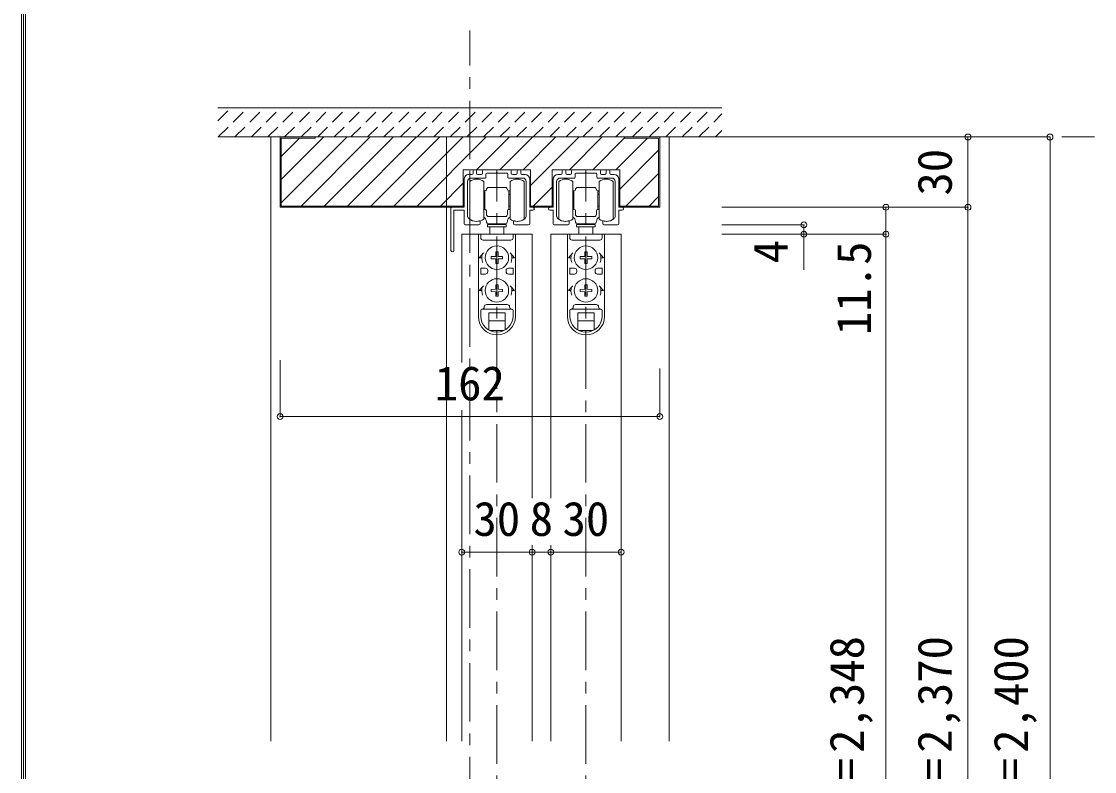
# Model space of a CAD drawing. Units: millimetres at full size, sheet at 1:5; some dimension numbers follow another scale. Extents: x -973 to 977, y -718 to 696.
# Drawn here: x -973.3 to -515.5, y -318.8 to 1.3 of the extents above; entities that cross this region are included whole.
import ezdxf
from ezdxf.enums import TextEntityAlignment as Align

# ---------------------------------------------------------------- set-up
doc = ezdxf.new("R2010")
doc.units = ezdxf.units.MM
doc.header["$LTSCALE"] = 5
doc.header["$PDMODE"] = 32
doc.header["$PDSIZE"] = 2.5
doc.linetypes.add('CHAIN1', pattern=[8, 5, -1, 1, -1])
doc.linetypes.add('DASHED1', pattern=[1.8, 1.2, -0.6])
for name, color, linetype, lineweight in [('0-1_通り芯', 4, 'CHAIN1', 9), ('0-4_枠', 3, 'Continuous', 9), ('0-6_扉', 7, 'Continuous', 9), ('0-7_金物', 7, 'Continuous', 9), ('0-B_寸法', 7, 'Continuous', 9), ('0-C_ハッチ', 4, 'DASHED1', 9), ('F-1_枠', 6, 'Continuous', 9)]:
    doc.layers.add(name, color=color, linetype=linetype, lineweight=lineweight)
doc.styles.add('ＭＳ ゴシック', font='')
doc.styles.get('ＭＳ ゴシック').set_extended_font_data('MS Gothic')

# ---------------------------------------------------------------- blocks, each defined once
blk = doc.blocks.new('レール金物(幕板付)')
at = {"layer": '0-7_金物', "lineweight": 18}
for p, q in [((-11.242, 8.347), (-11.242, 9.347)), ((-10.742, 9.847), (-10.242, 9.847)), ((-9.742, 9.347), (-9.742, 8.347)), ((-7.242, 8.347), (-7.242, 9.347)), ((-6.742, 9.847), (4.558, 9.847)), ((5.058, 9.347), (5.058, 8.347)), ((7.558, 8.347), (7.558, 9.347)), ((8.058, 9.847), (8.558, 9.847)), ((9.058, 9.347), (9.058, 8.347)), ((-13.592, 4.847), (-13.592, -9.939)), ((-13.092, 7.847), (-11.742, 7.847)), ((-6.042, 6.347), (-12.092, 6.347)), ((-9.242, 7.847), (-7.742, 7.847)), ((-5.742, 8.047), (-5.742, 6.647)), ((3.558, 6.647), (3.558, 8.047)), ((9.908, 6.347), (3.858, 6.347)), ((5.558, 7.847), (7.058, 7.847)), ((9.558, 7.847), (10.908, 7.847)), ((11.408, -9.939), (11.408, 4.847)), ((17.308, -24.553), (17.308, -7.553)), ((18.508, -6.353), (18.508, -24.553)), ((-8.742, -13.653), (-14.592, -13.653)), ((-8.242, -12.265), (-8.242, -13.153)), ((6.058, -13.153), (6.058, -12.265)), ((6.437, -11.975), (7.679, -12.153)), ((12.408, -13.653), (6.558, -13.653))]:
    blk.add_line(p, q, dxfattribs=at)
for points in [[(-16.492, -6.153), (-15.092, -6.153), (-15.092, 5.847)], [(3.258, 8.347), (-0.792, 8.347), (-1.092, 8.647), (-1.392, 8.347), (-5.442, 8.347)], [(12.908, 5.847), (12.908, -6.153), (18.308, -6.153)], [(-15.092, -13.153), (-15.092, -7.353), (-16.492, -7.353)], [(17.108, -7.353), (12.908, -7.353), (12.908, -13.153)]]:
    blk.add_lwpolyline(points, dxfattribs=at)
for centre, radius, start, end in [((-10.742, 9.347), 0.5, 90, 180), ((-10.242, 9.347), 0.5, 0, 90), ((-6.742, 9.347), 0.5, 90, 180), ((4.558, 9.347), 0.5, 360, 90), ((8.058, 9.347), 0.5, 90, 180), ((8.558, 9.347), 0.5, 360, 90), ((-13.092, 5.847), 2, 90, 180), ((-12.092, 4.847), 1.5, 90, 180), ((-11.742, 8.347), 0.5, 270, 0), ((-9.242, 8.347), 0.5, 180, 270), ((-7.742, 8.347), 0.5, 270, 0), ((-6.042, 6.647), 0.3, 270, 360), ((-5.442, 8.047), 0.3, 90, 180), ((3.258, 8.047), 0.3, 360, 90), ((3.858, 6.647), 0.3, 180, 270), ((5.558, 8.347), 0.5, 180, 270), ((7.058, 8.347), 0.5, 270, 360), ((9.558, 8.347), 0.5, 180, 270), ((9.908, 4.847), 1.5, 0, 90), ((10.908, 5.847), 2, 0, 90), ((-16.492, -6.753), 0.6, 90, 270), ((17.108, -7.553), 0.2, 360, 90), ((18.308, -6.353), 0.2, 0, 90), ((-14.592, -13.153), 0.5, 180, 270), ((-13.292, -9.939), 0.3, 180, 192.08406), ((-11.63, -9.583), 2, 192.08406, 228.89829), ((-9.863, -7.153), 5, 231.94944, 270), ((-9.95, -7.112), 5.042, 270.99736, 285.28454), ((-8.742, -13.153), 0.5, 270, 0), ((-8.542, -12.265), 0.3, 360, 105.31651), ((6.358, -12.265), 0.3, 74.68349, 180), ((6.558, -13.153), 0.5, 180, 270), ((7.679, -7.153), 5, 270, 308.05056), ((9.446, -9.583), 2, 311.10171, 347.91594), ((11.108, -9.939), 0.3, 347.91594, 0), ((12.408, -13.153), 0.5, 270, 360), ((17.908, -24.553), 0.6, 180, 0)]:
    blk.add_arc(centre, radius, start, end, dxfattribs=at)
blk = doc.blocks.new('戸車(上吊)②')
at = {"layer": '0-7_金物'}
for p, q in [((-11.593, 11.517), (-11.593, 27.517)), ((-5.593, 27.517), (-5.593, 19.517)), ((5.607, 27.517), (5.607, 19.517)), ((11.607, 11.517), (11.607, 27.517)), ((-5.593, 23.517), (-5.293, 23.517)), ((-5.093, 23.317), (-5.293, 23.517)), ((-5.093, 23.517), (-5.093, 19.517)), ((-4.993, 23.517), (-5.093, 23.517)), ((-3.493, 25.017), (0.007, 25.017)), ((3.507, 25.017), (0.007, 25.017)), ((5.007, 23.517), (5.107, 23.517)), ((5.107, 23.517), (5.107, 19.517)), ((5.107, 23.317), (5.307, 23.517)), ((5.607, 23.517), (5.307, 23.517)), ((-5.593, 22.017), (-5.093, 22.017)), ((-5.593, 19.517), (-5.593, 11.517)), ((-5.293, 22.017), (-5.093, 22.217)), ((-5.093, 15.517), (-5.093, 19.517)), ((5.307, 22.017), (5.107, 22.217)), ((5.607, 22.017), (5.107, 22.017)), ((5.107, 15.517), (5.107, 19.517)), ((5.607, 19.517), (5.607, 11.517)), ((-5.593, 17.017), (-5.093, 17.017)), ((-5.593, 15.517), (-5.293, 15.517)), ((-5.093, 16.817), (-5.293, 17.017)), ((-5.093, 15.717), (-5.293, 15.517)), ((-4.993, 15.517), (-5.093, 15.517)), ((-4.493, 13.517), (-4.493, 15.017)), ((4.507, 13.517), (4.507, 15.017)), ((5.007, 15.517), (5.107, 15.517)), ((5.107, 16.817), (5.307, 17.017)), ((5.607, 17.017), (5.107, 17.017)), ((5.107, 15.717), (5.307, 15.517)), ((5.607, 15.517), (5.307, 15.517)), ((-3.993, 9.217), (-3.993, 8.217)), ((4.007, 9.217), (-3.993, 9.217)), ((-3.493, 12.517), (0.007, 12.517)), ((0.007, 9.517), (-3.493, 9.517)), ((-2.993, 9.517), (-2.993, 9.217)), ((3.507, 12.517), (0.007, 12.517)), ((0.007, 9.517), (3.507, 9.517)), ((3.007, 9.517), (3.007, 9.217)), ((4.007, 9.217), (4.007, 8.217)), ((-7.892, 5.017), (-7.892, -29.883)), ((-7.849, 5.017), (7.951, 5.017)), ((-6.892, 5.017), (-6.892, 3.517)), ((-3.993, 8.217), (4.007, 8.217)), ((-2.993, 5.017), (-2.993, 8.217)), ((3.007, 8.217), (3.007, 5.017)), ((6.908, 5.017), (6.908, 3.517)), ((7.908, 5.017), (7.908, -29.883)), ((-5.892, 2.517), (5.908, 2.517)), ((-5.649, -2.983), (-7.492, -4.983)), ((-0.512, -4.463), (-2.442, -4.497)), ((-2.442, -4.497), (-2.442, -5.469)), ((-0.512, -4.463), (-0.478, -2.533)), ((0.494, -2.533), (-0.478, -2.533)), ((0.528, -4.463), (0.494, -2.533)), ((0.528, -4.463), (2.458, -4.497)), ((2.458, -5.469), (2.458, -4.497)), ((5.665, -2.983), (7.508, -4.983)), ((-6.392, -4.983), (-7.492, -4.983)), ((-0.512, -5.502), (-2.442, -5.469)), ((-0.512, -5.502), (-0.478, -7.433)), ((-0.478, -7.433), (0.494, -7.433)), ((0.528, -5.502), (0.494, -7.433)), ((0.528, -5.502), (2.458, -5.469)), ((6.408, -4.983), (7.508, -4.983)), ((-6.892, -9.483), (-6.892, -11.983)), ((-4.892, -9.483), (-6.892, -9.483)), ((-4.892, -11.983), (-6.892, -11.983)), ((-3.892, -10.483), (-3.892, -10.983)), ((3.908, -10.483), (3.908, -10.983)), ((4.908, -9.483), (6.908, -9.483)), ((4.908, -11.983), (6.908, -11.983)), ((6.908, -9.483), (6.908, -11.983)), ((-5.649, -16.983), (-7.492, -18.983)), ((-0.512, -18.463), (-0.478, -16.533)), ((0.494, -16.533), (-0.478, -16.533)), ((0.528, -18.463), (0.494, -16.533)), ((5.665, -16.983), (7.508, -18.983)), ((-6.392, -18.983), (-7.492, -18.983)), ((-0.512, -18.463), (-2.442, -18.497)), ((-2.442, -18.497), (-2.442, -19.469)), ((-0.512, -19.502), (-2.442, -19.469)), ((-0.512, -19.502), (-0.478, -21.433)), ((-0.478, -21.433), (0.494, -21.433)), ((0.528, -19.502), (0.494, -21.433)), ((0.528, -18.463), (2.458, -18.497)), ((0.528, -19.502), (2.458, -19.469)), ((2.458, -19.469), (2.458, -18.497)), ((6.408, -18.983), (7.508, -18.983)), ((-6.392, -26.983), (6.408, -26.983)), ((-4.392, -24.983), (4.408, -24.983)), ((-6.892, -29.883), (-6.892, -27.483)), ((-3.492, -28.483), (3.508, -28.483)), ((-3.492, -35.829), (-3.492, -28.483)), ((-3.492, -31.983), (3.508, -31.983)), ((3.508, -35.829), (3.508, -28.483)), ((6.908, -29.883), (6.908, -27.483)), ((-3.02, -36.083), (3.036, -36.083))]:
    blk.add_line(p, q, dxfattribs=at)
for centre in [(0.008, -4.983), (0.008, -18.983)]:
    blk.add_circle(centre, 5, dxfattribs=at)
for centre, radius, start, end in [((-8.593, 23.517), 5, 53.1301, 126.8699), ((8.607, 23.517), 5, 53.1301, 126.8699), ((-4.993, 24.017), 0.5, 270, 0), ((-3.493, 24.017), 1, 90, 180), ((3.507, 24.017), 1, 0, 90), ((5.007, 24.017), 0.5, 180, 270), ((-4.993, 15.017), 0.5, 0, 90), ((5.007, 15.017), 0.5, 90, 180), ((-8.593, 15.517), 5, 233.1301, 306.8699), ((-6.493, 10.517), 2, 0, 63.25632), ((-3.493, 13.517), 1, 180, 270), ((-3.493, 10.517), 1, 180, 270), ((3.507, 13.517), 1, 270, 0), ((3.507, 10.517), 1, 270, 0), ((6.507, 10.517), 2, 116.74368, 180), ((8.607, 15.517), 5, 233.1301, 306.8699), ((-5.892, 3.517), 1, 180, 270), ((5.908, 3.517), 1, 270, 0), ((0.008, -4.983), 6.4, 167.82427, 198.20996), ((0.008, -4.983), 6.4, 341.79004, 12.17573), ((-4.892, -10.483), 1, 0, 90), ((-4.892, -10.983), 1, 270, 0), ((4.908, -10.483), 1, 90, 180), ((4.908, -10.983), 1, 180, 270), ((0.008, -18.983), 6.4, 167.82427, 198.20996), ((0.008, -18.983), 6.4, 341.79004, 12.17573), ((-6.392, -27.483), 0.5, 90, 180), ((-6.392, -25.983), 1, 270, 0), ((-4.392, -25.983), 1, 90, 180), ((4.408, -25.983), 1, 0, 90), ((6.408, -25.983), 1, 180, 270), ((6.408, -27.483), 0.5, 0, 90), ((0.008, -30.083), 7.9, 180, 0), ((0.008, -29.883), 6.9, 180, 0)]:
    blk.add_arc(centre, radius, start, end, dxfattribs=at)
blk = doc.blocks.new('レール金具(全般)')
at = {"layer": '0-7_金物', "lineweight": 18}
for p, q in [((-10.65, 6.888), (-12, 6.888)), ((-11, 5.388), (-4.95, 5.388)), ((-10.15, 8.388), (-10.15, 7.388)), ((-9.15, 8.888), (-9.65, 8.888)), ((-8.65, 7.388), (-8.65, 8.388)), ((-6.65, 6.888), (-8.15, 6.888)), ((-6.15, 8.388), (-6.15, 7.388)), ((5.65, 8.888), (-5.65, 8.888)), ((-4.65, 5.688), (-4.65, 7.088)), ((4.65, 7.088), (4.65, 5.688)), ((4.95, 5.388), (11, 5.388)), ((6.15, 7.388), (6.15, 8.388)), ((8.15, 6.888), (6.65, 6.888)), ((8.65, 8.388), (8.65, 7.388)), ((9.65, 8.888), (9.15, 8.888)), ((10.15, 7.388), (10.15, 8.388)), ((12, 6.888), (10.65, 6.888)), ((-12.5, -10.898), (-12.5, 3.888)), ((12.5, 3.888), (12.5, -10.898)), ((-7.15, -14.112), (-7.15, -13.224)), ((7.15, -13.224), (7.15, -14.112)), ((-13.5, -14.612), (-7.65, -14.612)), ((7.65, -14.612), (13.5, -14.612))]:
    blk.add_line(p, q, dxfattribs=at)
for points in [[(-14, 4.888), (-14, -7.112), (-15.4, -7.112)], [(-4.35, 7.388), (-0.3, 7.388), (0, 7.688), (0.3, 7.388), (4.35, 7.388)], [(15.4, -7.112), (14, -7.112), (14, 4.888)], [(-15.4, -8.312), (-14, -8.312), (-14, -14.112)], [(14, -14.112), (14, -8.312), (15.4, -8.312)]]:
    blk.add_lwpolyline(points, dxfattribs=at)
for centre, radius, start, end in [((-12, 4.888), 2, 90, 180), ((-11, 3.888), 1.5, 90, 180), ((-10.65, 7.388), 0.5, 270, 0), ((-9.65, 8.388), 0.5, 90, 180), ((-9.15, 8.388), 0.5, 0, 90), ((-8.15, 7.388), 0.5, 180, 270), ((-6.65, 7.388), 0.5, 270, 0), ((-5.65, 8.388), 0.5, 90, 180), ((-4.95, 5.688), 0.3, 270, 360), ((-4.35, 7.088), 0.3, 90, 180), ((4.35, 7.088), 0.3, 360, 90), ((4.95, 5.688), 0.3, 180, 270), ((5.65, 8.388), 0.5, 360, 90), ((6.65, 7.388), 0.5, 180, 270), ((8.15, 7.388), 0.5, 270, 360), ((9.15, 8.388), 0.5, 90, 180), ((9.65, 8.388), 0.5, 360, 90), ((10.65, 7.388), 0.5, 180, 270), ((11, 3.888), 1.5, 0, 90), ((12, 4.888), 2, 0, 90), ((-15.4, -7.712), 0.6, 90, 270), ((15.4, -7.712), 0.6, 270, 90), ((-12.2, -10.898), 0.3, 180, 192.08406), ((-10.538, -10.542), 2, 192.08406, 228.89829), ((-8.771, -8.112), 5, 231.94944, 269.54933), ((-8.85, -8.112), 5, 270.45826, 285.31651), ((-7.45, -13.224), 0.3, 360, 105.31651), ((7.45, -13.224), 0.3, 74.68349, 180), ((8.85, -8.112), 5, 254.68349, 269.54174), ((8.771, -8.112), 5, 270.45067, 308.05056), ((10.538, -10.542), 2, 311.10171, 347.91594), ((12.2, -10.898), 0.3, 347.91594, 0), ((-13.5, -14.112), 0.5, 180, 270), ((-7.65, -14.112), 0.5, 270, 0), ((7.65, -14.112), 0.5, 180, 270), ((13.5, -14.112), 0.5, 270, 0)]:
    blk.add_arc(centre, radius, start, end, dxfattribs=at)

msp = doc.modelspace()

# ---------------------------------------------------------------- linework, layer by layer
at = {"layer": '0-1_通り芯'}
for p, q in [((-781.995, -577.5), (-781.995, -2.5)), ((-889.495, -48), (-515.495, -48)), ((-770.495, -555.5), (-770.495, -62)), ((-732.495, -555.5), (-732.495, -62))]:
    msp.add_line(p, q, dxfattribs=at)
at = {"layer": '0-4_枠', "color": 4}
for p, q in [((-866.995, -48), (-862.995, -48)), ((-866.995, -48), (-866.995, -305.826)), ((-791.995, -48), (-791.995, -305.826)), ((-696.995, -48), (-700.995, -48)), ((-696.995, -305.826), (-696.995, -48))]:
    msp.add_line(p, q, dxfattribs=at)
at = {"layer": '0-4_枠'}
for p, q in [((-700.995, -48), (-862.995, -48)), ((-862.995, -78), (-862.995, -48)), ((-847.995, -48.5), (-862.495, -48.5)), ((-862.495, -77.5), (-862.495, -48.5)), ((-847.995, -48), (-847.995, -48.5)), ((-715.995, -48.5), (-715.995, -48)), ((-715.995, -48.5), (-701.495, -48.5)), ((-701.495, -77.5), (-701.495, -48.5)), ((-700.995, -78), (-700.995, -48)), ((-784.895, -78), (-784.895, -62)), ((-746.895, -78), (-746.895, -62)), ((-862.495, -77.5), (-784.895, -77.5)), ((-746.895, -77.5), (-756.095, -77.5)), ((-701.495, -77.5), (-718.095, -77.5)), ((-784.895, -78), (-862.995, -78)), ((-746.895, -78), (-756.095, -78)), ((-700.995, -78), (-718.095, -78))]:
    msp.add_line(p, q, dxfattribs=at)
for points in [[(-756.095, -78), (-756.095, -62), (-784.895, -62)], [(-718.095, -78), (-718.095, -62), (-746.895, -62)]]:
    msp.add_lwpolyline(points, dxfattribs=at)
at = {"layer": '0-6_扉', "color": 6}
for p, q in [((-785.495, -89.5), (-785.495, -144.289)), ((-755.495, -89.5), (-785.495, -89.5)), ((-755.495, -89.5), (-755.495, -202.151)), ((-747.495, -89.5), (-747.495, -202.151)), ((-717.495, -89.5), (-747.495, -89.5)), ((-717.495, -89.5), (-717.495, -305.826)), ((-785.495, -164.596), (-785.495, -305.826)), ((-755.495, -222.151), (-755.495, -305.826)), ((-747.495, -222.151), (-747.495, -305.826))]:
    msp.add_line(p, q, dxfattribs=at)
at = {"layer": '0-B_寸法', "color": 4, "linetype": 'DASHED1'}
for p, q in [((-889.495, -41.037), (-883.958, -35.5)), ((-889.387, -48), (-876.887, -35.5)), ((-882.316, -48), (-869.816, -35.5)), ((-875.245, -48), (-862.745, -35.5)), ((-868.173, -48), (-855.673, -35.5)), ((-861.102, -48), (-848.602, -35.5)), ((-854.031, -48), (-841.531, -35.5)), ((-846.96, -48), (-834.46, -35.5)), ((-839.889, -48), (-827.389, -35.5)), ((-832.818, -48), (-820.318, -35.5)), ((-825.747, -48), (-813.247, -35.5)), ((-818.676, -48), (-806.176, -35.5)), ((-811.605, -48), (-799.105, -35.5)), ((-804.534, -48), (-792.034, -35.5)), ((-797.463, -48), (-784.963, -35.5)), ((-790.392, -48), (-777.892, -35.5)), ((-783.321, -48), (-770.821, -35.5)), ((-776.25, -48), (-763.75, -35.5)), ((-769.179, -48), (-756.679, -35.5)), ((-762.107, -48), (-749.607, -35.5)), ((-755.036, -48), (-742.536, -35.5)), ((-747.965, -48), (-735.465, -35.5)), ((-740.894, -48), (-728.394, -35.5)), ((-733.823, -48), (-721.323, -35.5)), ((-726.752, -48), (-714.252, -35.5)), ((-719.681, -48), (-707.181, -35.5)), ((-712.61, -48), (-700.11, -35.5)), ((-705.539, -48), (-693.039, -35.5)), ((-698.468, -48), (-685.968, -35.5)), ((-691.397, -48), (-678.897, -35.5)), ((-684.326, -48), (-674.495, -38.169)), ((-677.255, -48), (-674.495, -45.24))]:
    msp.add_line(p, q, dxfattribs=at)
at = {"layer": '0-B_寸法', "color": 2}
for p, q in [((-674.495, -35.5), (-889.495, -35.5)), ((-674.495, -48), (-889.495, -48))]:
    msp.add_line(p, q, dxfattribs=at)
at = {"layer": '0-B_寸法', "color": 4, "linetype": 'CHAIN1'}
msp.add_line((-889.495, -48), (-674.495, -48), dxfattribs=at)
at = {"layer": '0-B_寸法', "color": 4}
for p, q in [((-534.495, -48), (-674.495, -48)), ((-569.495, -48), (-569.495, -555.5)), ((-534.495, -48), (-534.495, -567.5)), ((-569.495, -78), (-674.495, -78)), ((-604.495, -78), (-604.495, -555.5)), ((-639.495, -85.5), (-674.495, -85.5)), ((-639.495, -104.697), (-639.495, -85.5)), ((-604.495, -89.5), (-674.495, -89.5)), ((-862.995, -167.304), (-862.995, -143.246)), ((-700.995, -167.304), (-700.995, -146.746)), ((-862.995, -167.304), (-700.995, -167.304)), ((-785.495, -225.151), (-717.495, -225.151))]:
    msp.add_line(p, q, dxfattribs=at)
at = {"layer": '0-B_寸法'}
for p in [(-569.495, -48), (-534.495, -48), (-604.495, -78), (-569.495, -78), (-639.495, -85.5), (-639.495, -89.5), (-604.495, -89.5), (-862.995, -167.304), (-700.995, -167.304), (-785.495, -225.151), (-755.495, -225.151), (-747.495, -225.151), (-717.495, -225.151)]:
    msp.add_point(p, dxfattribs=at)
at = {"layer": '0-C_ハッチ', "linetype": 'Continuous'}
for p, q in [((-862.495, -66.173), (-844.322, -48)), ((-862.495, -76.073), (-834.422, -48)), ((-862.495, -56.274), (-854.721, -48.5)), ((-854.023, -77.5), (-824.523, -48)), ((-844.123, -77.5), (-814.623, -48)), ((-834.224, -77.5), (-804.724, -48)), ((-824.324, -77.5), (-794.824, -48)), ((-814.425, -77.5), (-784.925, -48)), ((-804.525, -77.5), (-775.025, -48)), ((-779.126, -62), (-765.126, -48)), ((-769.226, -62), (-755.226, -48)), ((-759.327, -62), (-745.327, -48)), ((-756.095, -68.668), (-735.427, -48)), ((-739.528, -62), (-725.528, -48)), ((-729.628, -62), (-715.995, -48.367)), ((-706.229, -48.5), (-719.729, -62)), ((-718.095, -70.266), (-701.495, -53.666)), ((-715.43, -77.5), (-701.495, -63.565)), ((-794.626, -77.5), (-784.895, -67.769)), ((-755.028, -77.5), (-746.895, -69.367)), ((-705.53, -77.5), (-701.495, -73.465))]:
    msp.add_line(p, q, dxfattribs=at)
at = {"layer": 'F-1_枠'}
for p, q in [((-973.347, 695.833), (-973.347, -700.833)), ((-972.514, 695.833), (-972.514, -700.833)), ((-971.68, 695.833), (-971.68, -700.833))]:
    msp.add_line(p, q, dxfattribs=at)

# ---------------------------------------------------------------- block references
at = {"layer": '0-7_金物', "xscale": -1}
msp.add_blockref('レール金物(幕板付)', (-771.587, -71.847), dxfattribs=at)
at = {"layer": '0-7_金物'}
for name, p in [('レール金具(全般)', (-732.495, -70.888)), ('戸車(上吊)②', (-770.502, -94.517)), ('戸車(上吊)②', (-732.502, -94.517))]:
    msp.add_blockref(name, p, dxfattribs=at)

# ---------------------------------------------------------------- texts
at = {"layer": '0-B_寸法', "style": 'ＭＳ ゴシック'}
for s, p in [('30', (-571.995, -73)), ('4', (-641.995, -101.955)), ('11.5', (-606.495, -132.5)), ('ＤＨ＝2,348', (-609.495, -370.826)), ('枠内＝2,370', (-571.995, -370.826)), ('枠外＝2,400', (-539.495, -370.826))]:
    msp.add_text(s, height=14.66, rotation=90, dxfattribs=at).set_placement(p, align=Align.BOTTOM_LEFT)
for s, p in [('162', (-796.995, -164.804)), ('30', (-780.495, -222.651)), ('8', (-756.495, -222.651)), ('30', (-742.495, -222.651))]:
    msp.add_text(s, height=14.66, dxfattribs=at).set_placement(p, align=Align.BOTTOM_LEFT)

doc.saveas('drawing.dxf')
